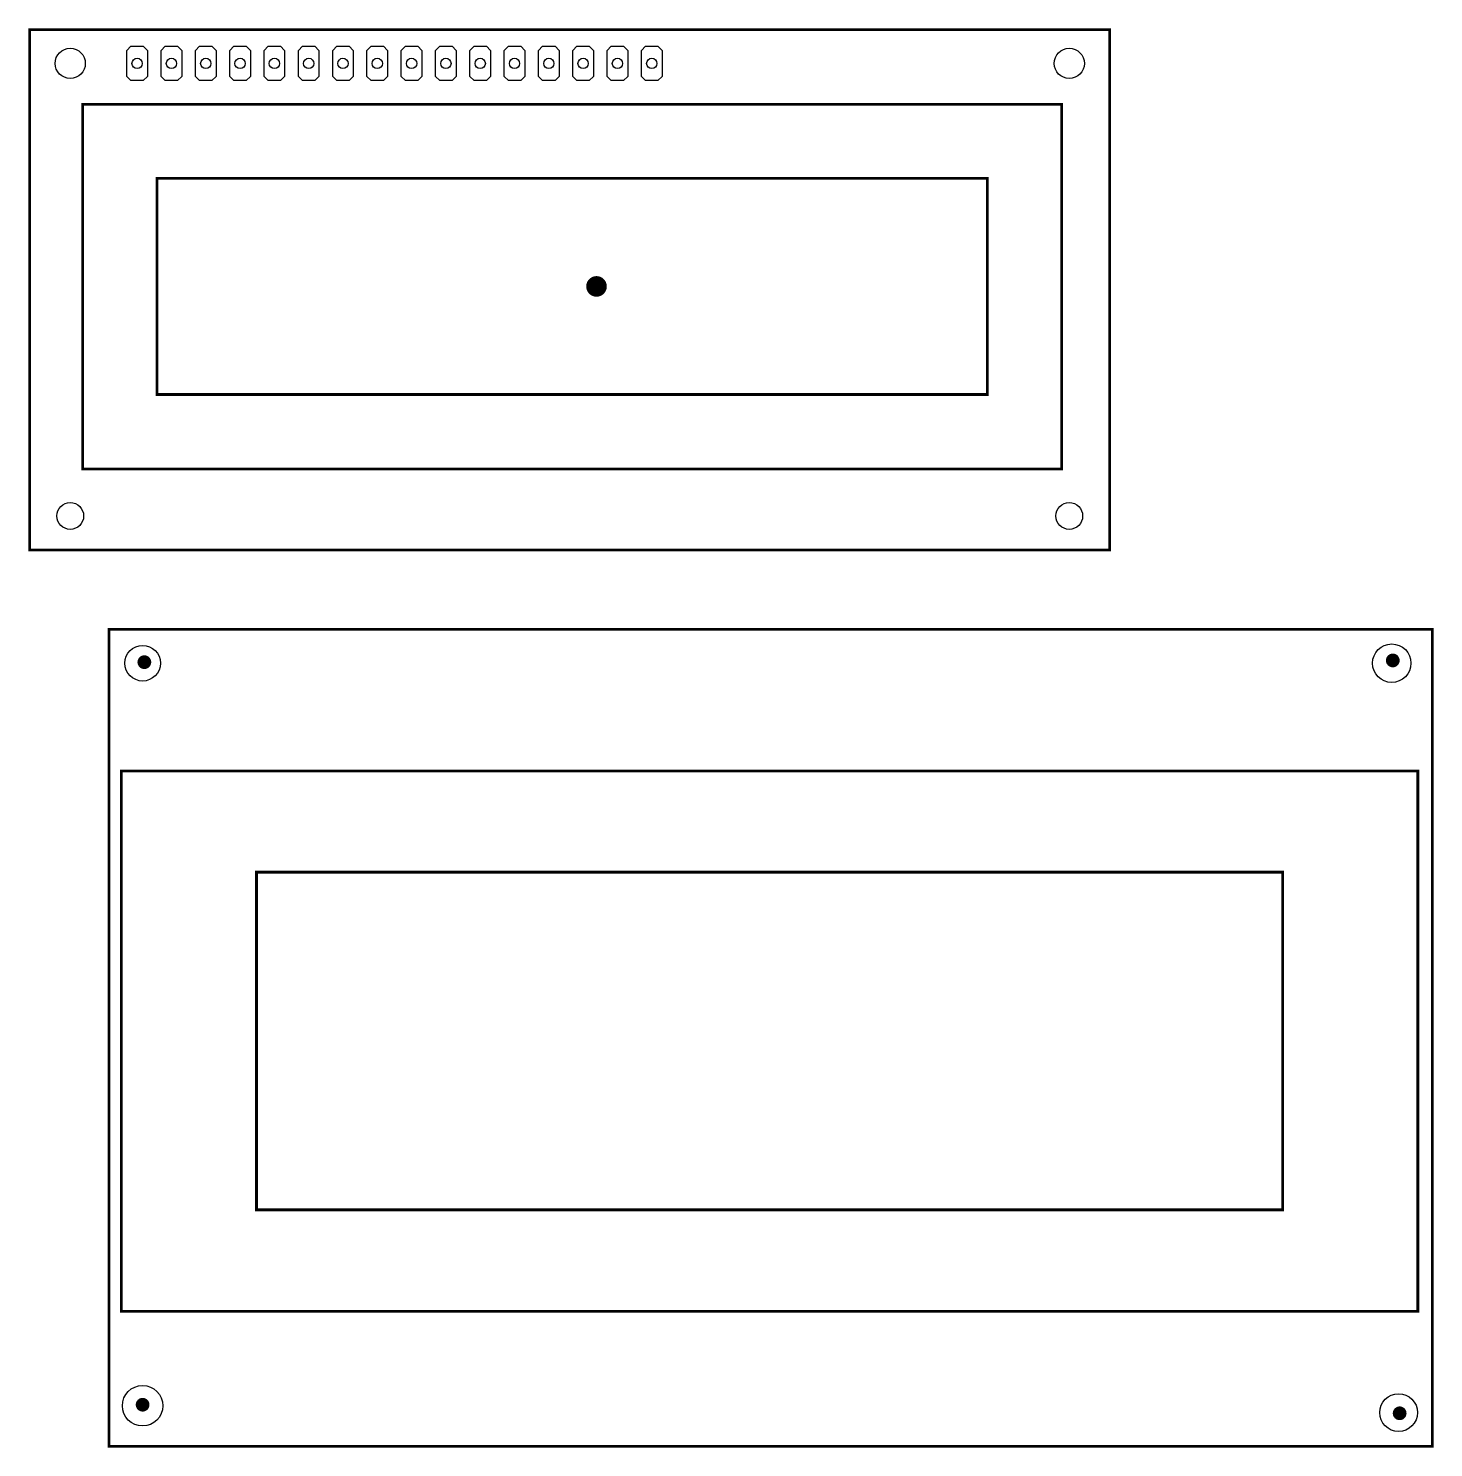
# Model space of a CAD drawing. Extents: x -2.05 to 2.05, y -2.1 to 2.04.
import ezdxf

# ---------------------------------------------------------------- set-up
doc = ezdxf.new("R2010")
doc.units = 0
doc.layers.get('0').update_dxf_attribs({"linetype": 'CONTINUOUS'})

# ---------------------------------------------------------------- blocks, each defined once
blk = doc.blocks.new('EPAD')
at = {"const_width": 0.5}
blk.add_lwpolyline([(-0.25, 0, 1), (0.25, 0, 1)], format="xyb", close=True, dxfattribs=at)

msp = doc.modelspace()

# ---------------------------------------------------------------- linework, layer by layer
at = {"const_width": 0.008}
for points in [[(-2.044, 0.518), (1.104, 0.518), (1.104, 2.034), (-2.044, 2.034), (-2.044, 0.518)], [(-1.89, 0.754), (0.964, 0.754), (0.964, 1.817), (-1.89, 1.817), (-1.89, 0.754)], [(-0.453, 1.817), (0.826, 1.817)], [(-1.673, 0.971), (0.747, 0.971), (0.747, 1.601), (-1.673, 1.601), (-1.673, 0.971)], [(0.117, 0.754), (0.747, 0.754)], [(-1.813, -2.094), (2.044, -2.094), (2.044, 0.287), (-1.813, 0.287), (-1.813, -2.094)], [(-1.777, -1.701), (2.002, -1.701), (2.002, -0.126), (-1.777, -0.126), (-1.777, -1.701)], [(-1.383, -1.405), (1.608, -1.405), (1.608, -0.421), (-1.383, -0.421), (-1.383, -1.405)]]:
    msp.add_lwpolyline(points, dxfattribs=at)
for points in [[(-1.761, 1.974), (-1.749, 1.986), (-1.713, 1.986), (-1.701, 1.974), (-1.701, 1.898), (-1.713, 1.886), (-1.749, 1.886), (-1.761, 1.898), (-1.761, 1.974)], [(-1.661, 1.974), (-1.649, 1.986), (-1.613, 1.986), (-1.601, 1.974), (-1.601, 1.898), (-1.613, 1.886), (-1.649, 1.886), (-1.661, 1.898), (-1.661, 1.974)], [(-1.561, 1.974), (-1.549, 1.986), (-1.513, 1.986), (-1.501, 1.974), (-1.501, 1.898), (-1.513, 1.886), (-1.549, 1.886), (-1.561, 1.898), (-1.561, 1.974)], [(-1.461, 1.974), (-1.449, 1.986), (-1.413, 1.986), (-1.401, 1.974), (-1.401, 1.898), (-1.413, 1.886), (-1.449, 1.886), (-1.461, 1.898), (-1.461, 1.974)], [(-1.361, 1.974), (-1.349, 1.986), (-1.313, 1.986), (-1.301, 1.974), (-1.301, 1.898), (-1.313, 1.886), (-1.349, 1.886), (-1.361, 1.898), (-1.361, 1.974)], [(-1.261, 1.974), (-1.249, 1.986), (-1.213, 1.986), (-1.201, 1.974), (-1.201, 1.898), (-1.213, 1.886), (-1.249, 1.886), (-1.261, 1.898), (-1.261, 1.974)], [(-1.161, 1.974), (-1.149, 1.986), (-1.113, 1.986), (-1.101, 1.974), (-1.101, 1.898), (-1.113, 1.886), (-1.149, 1.886), (-1.161, 1.898), (-1.161, 1.974)], [(-1.061, 1.974), (-1.049, 1.986), (-1.013, 1.986), (-1.001, 1.974), (-1.001, 1.898), (-1.013, 1.886), (-1.049, 1.886), (-1.061, 1.898), (-1.061, 1.974)], [(-0.961, 1.974), (-0.949, 1.986), (-0.913, 1.986), (-0.901, 1.974), (-0.901, 1.898), (-0.913, 1.886), (-0.949, 1.886), (-0.961, 1.898), (-0.961, 1.974)], [(-0.861, 1.974), (-0.849, 1.986), (-0.813, 1.986), (-0.801, 1.974), (-0.801, 1.898), (-0.813, 1.886), (-0.849, 1.886), (-0.861, 1.898), (-0.861, 1.974)], [(-0.761, 1.974), (-0.749, 1.986), (-0.713, 1.986), (-0.701, 1.974), (-0.701, 1.898), (-0.713, 1.886), (-0.749, 1.886), (-0.761, 1.898), (-0.761, 1.974)], [(-0.661, 1.974), (-0.649, 1.986), (-0.613, 1.986), (-0.601, 1.974), (-0.601, 1.898), (-0.613, 1.886), (-0.649, 1.886), (-0.661, 1.898), (-0.661, 1.974)], [(-0.561, 1.974), (-0.549, 1.986), (-0.513, 1.986), (-0.501, 1.974), (-0.501, 1.898), (-0.513, 1.886), (-0.549, 1.886), (-0.561, 1.898), (-0.561, 1.974)], [(-0.461, 1.974), (-0.449, 1.986), (-0.413, 1.986), (-0.401, 1.974), (-0.401, 1.898), (-0.413, 1.886), (-0.449, 1.886), (-0.461, 1.898), (-0.461, 1.974)], [(-0.361, 1.974), (-0.349, 1.986), (-0.313, 1.986), (-0.301, 1.974), (-0.301, 1.898), (-0.313, 1.886), (-0.349, 1.886), (-0.361, 1.898), (-0.361, 1.974)], [(-0.261, 1.974), (-0.249, 1.986), (-0.213, 1.986), (-0.201, 1.974), (-0.201, 1.898), (-0.213, 1.886), (-0.249, 1.886), (-0.261, 1.898), (-0.261, 1.974)]]:
    msp.add_lwpolyline(points, close=True)
for centre, radius in [((-1.731, 1.936), 0.015), ((-1.631, 1.936), 0.015), ((-1.531, 1.936), 0.015), ((-1.431, 1.936), 0.015), ((-1.331, 1.936), 0.015), ((-1.231, 1.936), 0.015), ((-1.131, 1.936), 0.015), ((-1.031, 1.936), 0.015), ((-0.931, 1.936), 0.015), ((-0.831, 1.936), 0.015), ((-0.731, 1.936), 0.015), ((-0.631, 1.936), 0.015), ((-0.531, 1.936), 0.015), ((-0.431, 1.936), 0.015), ((-0.331, 1.936), 0.015), ((-0.231, 1.936), 0.015), ((-0.392, 1.286), 0.01), ((-1.71, 0.191), 0.01), ((1.929, 0.196), 0.01), ((-1.715, -1.973), 0.01), ((1.949, -1.998), 0.01)]:
    msp.add_circle(centre, radius)
at = {"layer": '12632256'}
for centre, radius in [((-1.926, 1.936), 0.044), ((0.986, 1.936), 0.044), ((-1.926, 0.617), 0.039), ((0.986, 0.617), 0.039), ((-1.715, 0.188), 0.052), ((1.926, 0.188), 0.056), ((-1.715, -1.976), 0.059), ((1.946, -1.996), 0.055)]:
    msp.add_circle(centre, radius, dxfattribs=at)

# ---------------------------------------------------------------- block references
for p, xscale, yscale in [((-0.392, 1.286), 0.06, 0.06), ((-1.71, 0.191), 0.04, 0.04), ((1.929, 0.196), 0.04, 0.04), ((-1.715, -1.973), 0.04, 0.04), ((1.949, -1.998), 0.04, 0.04)]:
    msp.add_blockref('EPAD', p, dxfattribs=dict(xscale=xscale, yscale=yscale))

doc.saveas('drawing.dxf')
